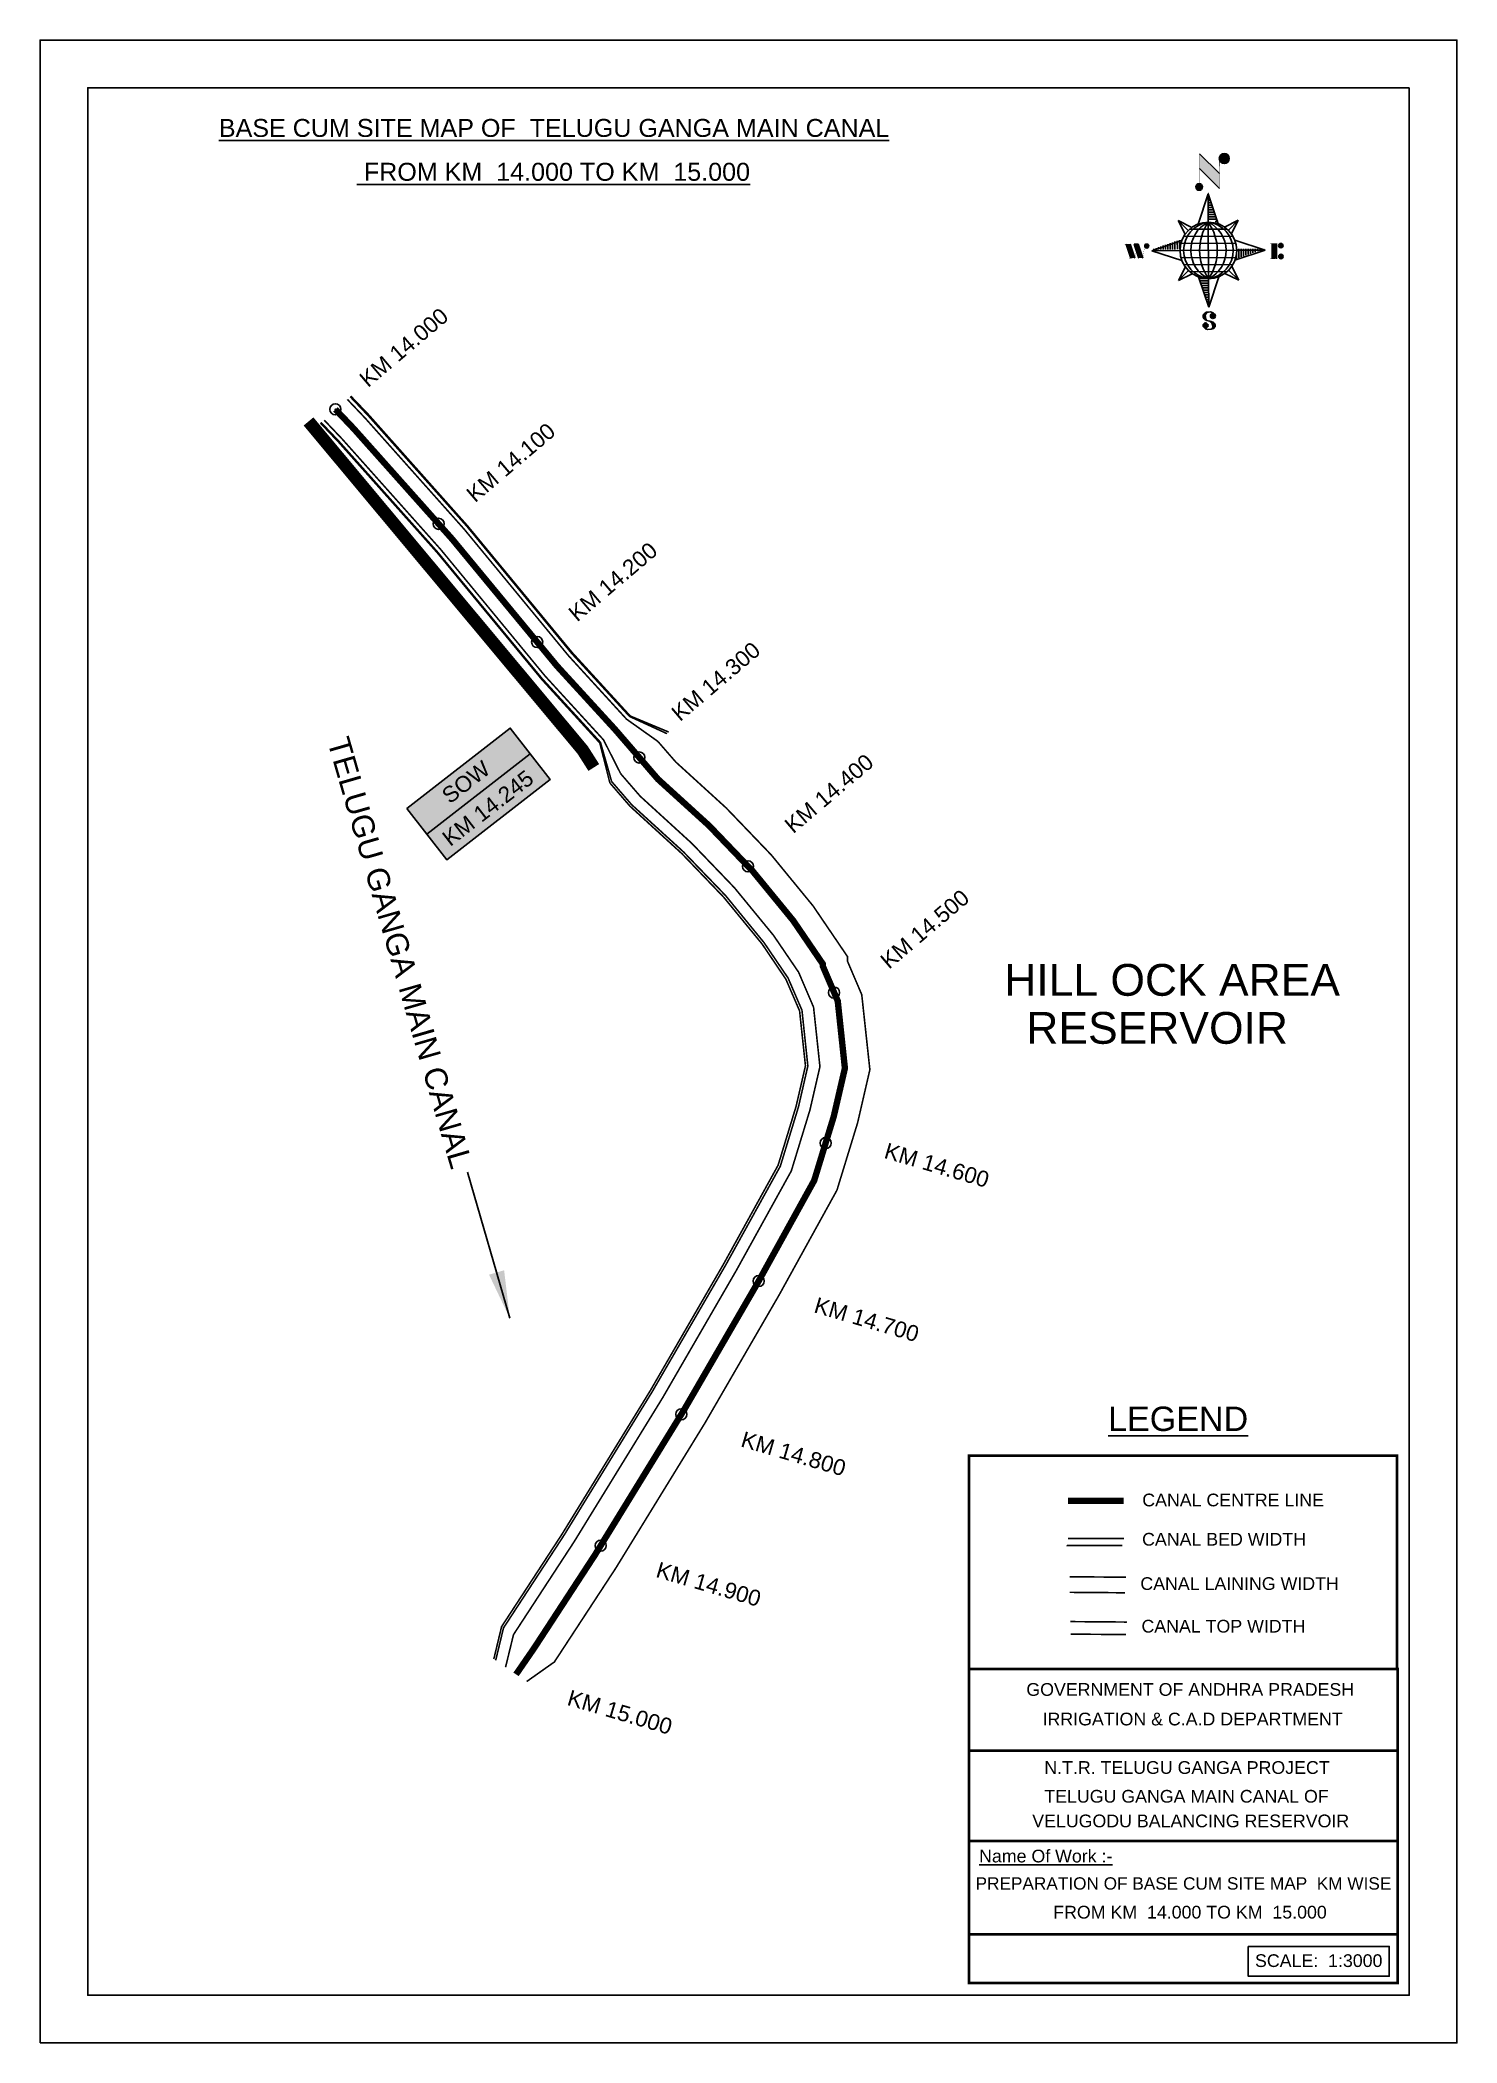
# Model space of a CAD drawing. Header units: inches. Extents: x 253677 to 254568, y 1734191 to 1735451.
import ezdxf

# ---------------------------------------------------------------- set-up
doc = ezdxf.new("R2010")
doc.units = ezdxf.units.IN
doc.header["$MEASUREMENT"] = 0
doc.header["$PDMODE"] = 32
doc.header["$PDSIZE"] = 7
for name, color, linetype in [('AQUADUCT', 1, 'Continuous'), ('bed with', 5, 'Continuous'), ('bord', 1, 'Continuous'), ('canal', 1, 'Continuous'), ('chainage', 7, 'Continuous'), ('FRAME 025', 7, 'Continuous'), ('lining', 4, 'Continuous'), ('Stu coo', 3, 'Continuous'), ('TEXT', 7, 'Continuous'), ('top of bund', 1, 'Continuous'), ('V', 6, 'Continuous'), ('ZSTU', 7, 'Continuous')]:
    doc.layers.add(name, color=color, linetype=linetype)
doc.styles.get("Standard").update_dxf_attribs({"font": 'arial.ttf'})
doc.dimstyles.get("Standard").update_dxf_attribs({"dimtxt": 0.18, "dimasz": 0.18, "dimexe": 0.18, "dimexo": 0.0625, "dimgap": 0.09, "dimtad": 0, "dimtih": 1, "dimtoh": 1, "dimdec": 4, "dimzin": 0, "dimdsep": 46, "dimtxsty": 'Standard', "dimcen": 0.09, "dimadec": 0, "dimazin": 0, "dimtfac": 1, "dimtdec": 4, "dimtofl": 0, "dimtmove": 0, "dimatfit": 3, "dimfxl": 0, "dimtolj": 1, "dimtzin": 0, "dimarcsym": 0})
pattern_1 = [(267.297113149, (-8720374.938, 50637915.138), (10.5367255337, -0.497431438), [])]
pattern_2 = [(357.297113149, (-8720374.938, 50637915.138), (0.497431438, 10.5367255337), [])]

# ---------------------------------------------------------------- blocks, each defined once
blk = doc.blocks.new('*X2')
at = {"color": 0, "linetype": 'Continuous'}
for p, q in [((6321.6, 240.5), (6322.3, 241.2)), ((6321.6, 240.3), (6322.3, 241)), ((6321.6, 240.1), (6322.3, 240.8)), ((6321.6, 239.9), (6322.4, 240.7)), ((6321.6, 239.8), (6322.4, 240.6)), ((6321.6, 239.6), (6322.5, 240.5)), ((6321.6, 239.4), (6322.5, 240.3)), ((6321.6, 239.2), (6322.6, 240.2)), ((6321.7, 239.1), (6322.6, 240.1)), ((6321.8, 240.8), (6322.4, 241.4)), ((6321.8, 239), (6322.7, 240)), ((6321.8, 239), (6322.8, 239.9)), ((6321.9, 238.9), (6322.9, 239.8)), ((6322, 238.8), (6323, 239.7)), ((6322.1, 241.3), (6322.4, 241.6)), ((6322.1, 238.7), (6323.1, 239.6)), ((6322.2, 238.6), (6323.1, 239.6)), ((6322.3, 238.5), (6323.2, 239.5)), ((6322.4, 238.5), (6323.3, 239.4)), ((6322.5, 238.4), (6323.4, 239.3)), ((6322.7, 238.4), (6323.6, 239.3)), ((6322.8, 238.3), (6323.7, 239.2)), ((6322.9, 238.3), (6323.8, 239.1)), ((6323.1, 238.2), (6323.9, 239.1)), ((6323.2, 238.2), (6324, 239)), ((6323.3, 238.2), (6324.2, 239)), ((6323.5, 238.1), (6324.3, 238.9)), ((6323.7, 238.1), (6324.4, 238.9)), ((6323.8, 238.1), (6324.6, 238.8)), ((6324.1, 238.2), (6324.7, 238.8)), ((6324.3, 238.3), (6324.9, 238.8)), ((6324.6, 238.3), (6325.1, 238.8)), ((6324.8, 238.4), (6325.2, 238.8)), ((6325.1, 238.5), (6325.4, 238.8)), ((6325.4, 238.6), (6325.6, 238.8))]:
    blk.add_line(p, q, dxfattribs=at)
blk = doc.blocks.new('*X1')
at = {"color": 0, "linetype": 'Continuous'}
for p, q in [((6324.4, 240.3), (6324.5, 240.4)), ((6324.6, 240.3), (6324.8, 240.5)), ((6324.7, 240.2), (6325, 240.5)), ((6324.8, 240.2), (6325.2, 240.6)), ((6325, 240.1), (6325.5, 240.6)), ((6325.1, 240.1), (6325.6, 240.6)), ((6325.2, 240), (6325.8, 240.6)), ((6325.3, 240), (6326, 240.6)), ((6325.4, 239.9), (6326.1, 240.6)), ((6325.5, 239.8), (6326.2, 240.5)), ((6325.6, 239.8), (6326.3, 240.5)), ((6325.7, 239.7), (6326.5, 240.4)), ((6325.9, 239.6), (6326.6, 240.3)), ((6326, 239.5), (6326.7, 240.3)), ((6326, 239.4), (6326.8, 240.2)), ((6326.1, 239.3), (6327, 240.2)), ((6326.2, 239.3), (6327.1, 240.1)), ((6326.3, 239.2), (6327.1, 240)), ((6326.4, 239.1), (6327.2, 239.9)), ((6326.5, 239), (6327.3, 239.8)), ((6326.5, 238.9), (6327.4, 239.7)), ((6326.6, 238.8), (6327.5, 239.6)), ((6326.7, 238.7), (6327.5, 239.5)), ((6326.8, 238.6), (6327.6, 239.4)), ((6326.8, 238.5), (6327.7, 239.3)), ((6326.8, 236.5), (6327.4, 237)), ((6326.9, 238.3), (6327.8, 239.2)), ((6326.9, 238.2), (6327.9, 239.1)), ((6326.9, 236.8), (6327.6, 237.4)), ((6327, 238.1), (6327.8, 239)), ((6327, 237.9), (6327.8, 238.8)), ((6327, 237.8), (6327.8, 238.6)), ((6327, 237.6), (6327.8, 238.4)), ((6327, 237.4), (6327.8, 238.2)), ((6327, 237.3), (6327.8, 238)), ((6327, 237.1), (6327.8, 237.9))]:
    blk.add_line(p, q, dxfattribs=at)
blk = doc.blocks.new('H')
at = {"layer": 'bord', "extrusion": (0.000427885, 0.004792, 0.999988)}
h = blk.add_hatch(dxfattribs=at)
h.set_pattern_fill('LINE', color=8, scale=84.387686, angle=-2.70289, style=0)
h.set_pattern_definition(pattern_2)
h.paths.add_polyline_path([(-492.5, 785.6, -0.090992), (-448, 775.2), (-486.5, 912)])
h = blk.add_hatch(dxfattribs=at)
h.set_pattern_fill('LINE', color=8, scale=84.387686, angle=-92.70289, style=0)
h.set_pattern_definition(pattern_1)
h.paths.add_polyline_path([(-624.9, 665.1, -0.090992), (-614.5, 709.6), (-751.3, 671.1)])
h = blk.add_hatch(dxfattribs=at)
h.set_pattern_fill('LINE', color=8, scale=84.387686, angle=-92.70289, style=0)
h.set_pattern_definition(pattern_1)
h.paths.add_polyline_path([(-245.6, 647.2), (-372, 653.2, -0.090992), (-382.4, 608.7)])
h = blk.add_hatch(dxfattribs=at)
h.set_pattern_fill('LINE', color=8, scale=84.387686, angle=-2.70289, style=0)
h.set_pattern_definition(pattern_2)
h.paths.add_polyline_path([(-504.4, 532.7, -0.090992), (-548.9, 543.1), (-510.4, 406.3)])
for p, q in [((-516.2, 1087.1, -1217.1), (-431.5, 994, -1216.7)), ((-519.4, 1020.4, -1216.8), (-434.7, 927.3, -1216.4)), ((-538.3, 773.7, -1215.6), (-487, 906.2, -1216.3)), ((-487, 906.2, -1216.3), (-493, 779.8, -1215.7)), ((-487, 906.2, -1216.3), (-448.5, 769.4, -1215.7)), ((-626.7, 793.8, -1215.7), (-566.8, 760.2, -1215.6)), ((-626.7, 793.8, -1215.7), (-584.1, 747, -1215.5)), ((-598.9, 731, -1215.4), (-626.7, 793.8, -1215.7)), ((-421.3, 753.3, -1215.6), (-358.5, 781.1, -1215.7)), ((-358.5, 781.1, -1215.7), (-405.3, 738.5, -1215.5)), ((-358.5, 781.1, -1215.7), (-392.1, 721.2, -1215.4)), ((-864.7, 700.9, -1215.1), (-846.9, 637.7, -1214.9)), ((-846.9, 700.1, -1215.1), (-829.1, 636.9, -1214.9)), ((-829.1, 699.2, -1215.2), (-811.3, 636, -1214.9)), ((-829.1, 699.2, -1215.2), (-811.3, 698.4, -1215.2)), ((-811.3, 698.4, -1215.2), (-793.5, 635.2, -1214.9)), ((-751.8, 665.3, -1215), (-615, 703.8, -1215.3)), ((-751.8, 665.3, -1215), (-625.4, 659.3, -1215)), ((-619.3, 614, -1214.8), (-751.8, 665.3, -1215)), ((-246.1, 641.4, -1215.1), (-382.9, 602.9, -1214.9)), ((-378.6, 692.6, -1215.3), (-246.1, 641.4, -1215.1)), ((-372.5, 647.4, -1215.1), (-246.1, 641.4, -1215.1)), ((-213.5, 669.3, -1215.3), (-216.7, 600.8, -1214.9)), ((-197.2, 599.9, -1214.9), (-193.9, 668.4, -1215.3)), ((-639.4, 525.6, -1214.4), (-605.8, 585.5, -1214.7)), ((-639.4, 525.6, -1214.4), (-592.6, 568.1, -1214.6)), ((-576.6, 553.3, -1214.6), (-639.4, 525.6, -1214.4)), ((-510.9, 400.5, -1213.9), (-549.4, 537.2, -1214.5)), ((-371.2, 512.9, -1214.5), (-431.1, 546.5, -1214.6)), ((-371.2, 512.9, -1214.5), (-413.8, 559.7, -1214.7)), ((-399, 575.7, -1214.7), (-371.2, 512.9, -1214.5)), ((-459.6, 533, -1214.5), (-510.9, 400.5, -1213.9)), ((-504.9, 526.9, -1214.5), (-510.9, 400.5, -1213.9))]:
    blk.add_line(p, q, dxfattribs=at)
at = {"layer": 'bord', "color": 8, "linetype": 'ByBlock', "extrusion": (0.000427885, 0.004792, 0.999988)}
for p, q in [((-386.5, 711.4, -1215.4), (-605.5, 721.7, -1215.4)), ((-410.8, 744.2, -1215.5), (-578.1, 752.1, -1215.5)), ((-493, 779.8, -1215.7), (-504.9, 526.9, -1214.5)), ((-372.5, 647.4, -1215.1), (-625.4, 659.3, -1215)), ((-378, 615.9, -1214.9), (-622.9, 627.5, -1214.9)), ((-375, 679.2, -1215.3), (-619.9, 690.7, -1215.2)), ((-392.4, 584.9, -1214.8), (-611.4, 595.3, -1214.7)), ((-419.8, 554.6, -1214.6), (-587.1, 562.5, -1214.6))]:
    blk.add_line(p, q, dxfattribs=at)
at = {"layer": 'bord', "extrusion": (0.000427885, 0.004792, 0.999988), "elevation": -1212.1}
for points, const_width in [([(-522, 959.6), (-515.7, 1092.9)], 1.61), ([(-434.2, 933.1), (-427.9, 1066.5)], 1.61), ([(-870.1, 707), (-846.4, 705.9)], 0.642), ([(-828.6, 642.7), (-855.2, 643.9)], 0.642), ([(-828.6, 642.7), (-821, 678)], 0.642), ([(-810.8, 641.8), (-784.1, 640.6)], 0.642), ([(-793, 641), (-781.6, 693.9)], 0.642), ([(-222.7, 675.6), (-173.8, 673.3)], 0.706), ([(-194.8, 644.8), (-185, 644.4)], 0.706), ([(-177.1, 604.8), (-226, 607.1)], 0.706)]:
    blk.add_lwpolyline(points, dxfattribs=dict(at, const_width=const_width))
for points, const_width in [([(-413.7, 1073.1, 1), (-397.6, 1057.7, 1)], 22.3), ([(-530.3, 949.5, 1), (-519.6, 939.3, 1)], 14.8), ([(-775.9, 696.6, 1), (-769.5, 690.4, 1)], 8.9), ([(-177.8, 666.9, 1), (-170.8, 660.1, 1)], 9.79), ([(-180.1, 618, 1), (-173.1, 611.2, 1)], 9.79), ([(-489.8, 361.7, 1), (-498.1, 369.1, 1)], 11.1), ([(-525.2, 321.6, 1), (-533.4, 328.9, 1)], 11.1)]:
    blk.add_lwpolyline(points, format="xyb", close=True, dxfattribs=dict(at, const_width=const_width))
for points in [[(-537, 317.4), (-530.7, 310.5), (-519.8, 306.8), (-504.9, 306.9), (-493.9, 310), (-486.3, 317.7), (-486.5, 325.8), (-490.6, 333.3), (-493.5, 336.2), (-502.8, 340.9), (-522.5, 347.3), (-530.4, 351.6), (-533.7, 354.6), (-537.4, 362.6), (-537, 373.4), (-530, 380.7), (-520, 384.1), (-503.5, 384.2), (-492.5, 379.9), (-487.1, 373.3)], [(-522.5, 347.6), (-526.2, 353.8), (-527.8, 360.6), (-527.9, 370.6), (-525.9, 375.5), (-521.3, 381.2), (-514.5, 384.4)], [(-504.9, 306.9), (-499, 312.4), (-497, 319.4), (-497.5, 326.5), (-501.2, 335.4), (-509.2, 343.2)]]:
    blk.add_lwpolyline(points, dxfattribs=at)
at = {"layer": 'bord', "extrusion": (0.000427885, 0.004792, 0.999988)}
for centre, radius in [((-405.6, 1065.4, -1212.1), 22.3), ((-525, 944.4, -1212.1), 14.8), ((-498.4, 659.1, -1212.1), 126.6), ((-772.7, 693.5, -1212.1), 8.9), ((-174.3, 663.5, -1212.1), 9.79), ((-176.6, 614.6, -1212.1), 9.79), ((-494, 365.4, -1212.1), 11.1), ((-529.3, 325.2, -1212.1), 11.1)]:
    blk.add_circle(centre, radius, dxfattribs=at)
at = {"layer": 'bord', "color": 8, "linetype": 'ByBlock', "extrusion": (0.000427885, 0.004792, 0.999988)}
for centre, radius, start, end in [((-481.5, 658.3, -1212.1), 127.7, 94.92536, 259.66906), ((-436.8, 656.2, -1212.1), 140.8, 113.28644, 241.30798), ((-315.9, 650.5, -1212.1), 222.3, 142.58916, 212.00526), ((-560.1, 662.1, -1212.1), 140.8, 293.28644, 61.30798), ((-681, 667.8, -1212.1), 222.3, 322.58916, 32.00526), ((-515.4, 659.9, -1212.1), 127.7, 274.92536, 79.66906)]:
    blk.add_arc(centre, radius, start, end, dxfattribs=at)
at = {"layer": 'bord', "extrusion": (0.000427885, 0.004792, 0.999988)}
for points in [[(-515.7, 1092.9, -1212.1), (-431, 999.8, -1212.1), (-518.9, 1026.2, -1212.1), (-434.2, 933.1, -1212.1)], [(-864.1, 706.7, -1212.1), (-846.4, 705.9, -1212.1), (-846.3, 643.5, -1212.1), (-828.6, 642.7, -1212.1)], [(-828.6, 705, -1212.1), (-810.8, 704.2, -1212.1), (-810.8, 641.8, -1212.1), (-793, 641, -1212.1)], [(-193.4, 674.2, -1212.1), (-196.6, 605.7, -1212.1), (-213, 675.1, -1212.1), (-216.2, 606.7, -1212.1)]]:
    blk.add_solid(points, dxfattribs=at)
at = {"layer": 'bord', "extrusion": (0.000427885, 0.004792, 0.999988), "xscale": 7.977342409717546, "yscale": 7.977342408231451, "zscale": 7.977342408476333, "rotation": 138.0840426661453}
for name, p in [('*X1', (38300.5, -31929.4, -1212.1)), ('*X2', (38314.4, -31950.9, -1212.1))]:
    blk.add_blockref(name, p, dxfattribs=at)

msp = doc.modelspace()

# ---------------------------------------------------------------- hatches: boundary and pattern name
at = {"layer": 'ZSTU'}
h = msp.add_hatch(color=135, dxfattribs=at)
h.set_gradient(color1=(141, 177, 78), color2=(107, 135, 59), one_color=1, tint=0.38, name='CYLINDER')
h.paths.add_polyline_path([(253985, 1735001.9), (253972.5, 1735018.1), (253907.5, 1734967.6), (253920, 1734951.4)])
h.paths.add_polyline_path([(253934, 1734966.2), (253965.2, 1734990.3), (253955.7, 1735002.6), (253924.6, 1734978.5)], flags=24)
h = msp.add_hatch(color=252, dxfattribs=at)
h.set_gradient(color1=(167, 88, 159), color2=(127, 67, 121), one_color=1, tint=0.38, name='CYLINDER')
h.paths.add_polyline_path([(253997.5, 1734985.7), (253985, 1735001.9), (253920, 1734951.4), (253932.5, 1734935.3)])
h.paths.add_polyline_path([(253934.3, 1734939.5), (253991.8, 1734983.9), (253982.4, 1734996.1), (253924.9, 1734951.6)], flags=24)

# ---------------------------------------------------------------- linework, layer by layer
at = {"linetype": 'ByBlock'}
for points in [[(253676.8, 1734190.9), (253676.8, 1735450.9), (254567.8, 1735450.9), (254567.8, 1734190.9)], [(254537.8, 1735420.9), (254537.8, 1734220.9), (253706.8, 1734220.9), (253706.8, 1735420.9)]]:
    msp.add_lwpolyline(points, close=True, dxfattribs=at)
for p in [(253862.5, 1735218.6), (253927.4, 1735146.6), (253989.4, 1735072.2), (254053.6, 1734999.6), (254122, 1734931.1), (254176.1, 1734851.7), (254170.8, 1734757), (254128.7, 1734670.2), (254080, 1734586.4), (254029.3, 1734503.8)]:
    msp.add_point(p)
at = {"layer": 'bed with', "const_width": 1}
for points in [[(253870, 1735224.9), (253881.2, 1735213.1), (253943.5, 1735143.2), (254009.1, 1735063.6), (254045.6, 1735023.7), (254065.3, 1735009.7)], [(253855.5, 1735211.8), (253866.8, 1735199.9), (253928.6, 1735130.6), (253994.4, 1735050.8), (254031.1, 1735010.7), (254041.9, 1734989.4)], [(254065.3, 1735009.7), (254076.5, 1734996.8), (254108.3, 1734967.8), (254136.6, 1734938.3), (254162.9, 1734906.2), (254184.5, 1734874.4), (254184.5, 1734871.5), (254193.5, 1734850.4), (254198.6, 1734803.2), (254190.9, 1734769.8), (254177.9, 1734727.4), (254141.5, 1734661.4), (254095, 1734581.1), (254038.8, 1734489.6), (254000.2, 1734430.6), (253982.8, 1734418.3)], [(254041.9, 1734989.4), (254054.2, 1734975.2), (254086.7, 1734945.5), (254113.4, 1734917.7), (254138, 1734887.7), (254153.8, 1734864.5), (254163.2, 1734842.5), (254167.2, 1734805.1), (254160.9, 1734777.8), (254149.2, 1734739.5), (254114.5, 1734676.7), (254068.4, 1734597), (254012.6, 1734506.2), (253974.5, 1734447.8), (253969.5, 1734427.3)], [(254357.4, 1734503.8), (254355.3, 1734503.9), (254322.5, 1734503.8), (254322.3, 1734503.9)], [(254358.5, 1734508.2), (254355.3, 1734508.3), (254323.2, 1734508.3)]]:
    msp.add_lwpolyline(points, dxfattribs=at)
at = {"layer": 'canal', "color": 6, "const_width": 4}
for points in [[(254358.3, 1734531.9), (254355.7, 1734531.9), (254323.1, 1734531.9)], [(254323.1, 1734531.9), (254358.3, 1734531.9)]]:
    msp.add_lwpolyline(points, dxfattribs=at)
at = {"layer": 'FRAME 025', "lineweight": -3, "const_width": 1.64}
for points in [[(254261, 1734560.3), (254530.1, 1734560.3), (254530.1, 1734426.1), (254261, 1734426.1)], [(254261, 1734426.1), (254530.5, 1734426.1), (254530.5, 1734228.6), (254261, 1734228.6)]]:
    msp.add_lwpolyline(points, close=True, dxfattribs=at)
for points in [[(254261, 1734374.8), (254530.5, 1734374.8)], [(254261, 1734317.9), (254530.5, 1734317.9)], [(254261, 1734259.3), (254530.5, 1734259.3)]]:
    msp.add_lwpolyline(points, dxfattribs=at)
at = {"layer": 'lining', "const_width": 1}
for points in [[(253871.8, 1735226.6), (253883, 1735214.8), (253945.3, 1735144.9), (254011, 1735065.2), (254047.5, 1735025.4), (254071, 1735014.6)], [(253853.3, 1735210.5), (253865, 1735198.2), (253926.7, 1735128.9), (253992.5, 1735049.2), (254029.2, 1735009.1), (254036.2, 1734984.5)], [(254036.2, 1734984.5), (254048.8, 1734969.9), (254081.4, 1734940.2), (254107.8, 1734912.8), (254132, 1734883.2), (254147.2, 1734860.8), (254155.9, 1734840.6), (254159.6, 1734805.5), (254153.7, 1734779.8), (254142.3, 1734742.5), (254108, 1734680.4), (254061.9, 1734600.9), (254006.2, 1734510.2), (253968.2, 1734452), (253963.3, 1734431.6)], [(254324.2, 1734484.2), (254348.9, 1734484), (254359.6, 1734483.9)], [(254324.2, 1734474.4), (254351, 1734474.2), (254359.1, 1734474.1)]]:
    msp.add_lwpolyline(points, dxfattribs=at)
at = {"layer": 'top of bund', "const_width": 1}
for points in [[(253872.1, 1735227), (253883.4, 1735215.2), (253945.7, 1735145.2), (254011.4, 1735065.6), (254047.9, 1735025.7), (254072.1, 1735015.6)], [(253853.1, 1735210), (253864.6, 1735197.9), (253926.4, 1735128.6), (253992.2, 1735048.8), (254028.8, 1735008.7), (254035.1, 1734983.6)], [(254035.1, 1734983.6), (254047.8, 1734968.9), (254080.4, 1734939.1), (254106.6, 1734911.8), (254130.8, 1734882.3), (254145.8, 1734860.1), (254154.4, 1734840.2), (254158.1, 1734805.6), (254152.2, 1734780.1), (254140.9, 1734743.1), (254106.7, 1734681.1), (254060.7, 1734601.6), (254005, 1734511), (253967, 1734452.8), (253962.1, 1734432.4)], [(254324.7, 1734456), (254349.3, 1734455.8), (254360.2, 1734455.7)], [(254359.7, 1734447.8), (254351.8, 1734447.9), (254324.9, 1734448.1)]]:
    msp.add_lwpolyline(points, dxfattribs=at)
at = {"layer": 'V', "color": 0, "const_width": 8}
msp.add_lwpolyline([(253845.6, 1735211), (254018, 1735004.3), (254025, 1734993.3)], dxfattribs=at)
at = {"layer": 'V', "color": 6, "const_width": 4}
for points in [[(253862.5, 1735218.6), (253874, 1735206.5), (253936, 1735136.9), (254001.8, 1735057.2), (254038.4, 1735017.2), (254053.6, 1734999.6)], [(254053.6, 1734999.6), (254065.3, 1734986), (254097.5, 1734956.7), (254125, 1734928), (254150.4, 1734897), (254169, 1734869.7), (254169, 1734868.4), (254178.4, 1734846.4), (254182.9, 1734804.1), (254175.9, 1734773.8), (254163.6, 1734733.5), (254128, 1734669), (254081.7, 1734589.1), (254025.7, 1734497.9), (253987.4, 1734439.2), (253976.1, 1734422.8)]]:
    msp.add_lwpolyline(points, dxfattribs=at)
at = {"layer": 'V', "color": 0}
msp.add_lwpolyline([(254436.5, 1734251.7), (254525.2, 1734251.7), (254525.2, 1734232.9), (254436.5, 1734232.9)], close=True, dxfattribs=at)
at = {"layer": 'ZSTU', "color": 135}
msp.add_lwpolyline([(253907.5, 1734967.6), (253972.5, 1735018.1), (253985, 1735001.9), (253920, 1734951.4)], close=True, dxfattribs=at)
at = {"layer": 'ZSTU', "color": 252}
msp.add_lwpolyline([(253920, 1734951.4), (253985, 1735001.9), (253997.5, 1734985.7), (253932.5, 1734935.3)], close=True, dxfattribs=at)

# ---------------------------------------------------------------- block references
at = {"layer": 'AQUADUCT', "color": 1, "xscale": 0.1408039184319789, "yscale": 0.1408039187081158, "zscale": 0.1408039184379445, "rotation": 3.078330572322649}
msp.add_blockref('H', (254486.6, 1735230.5, 170.9), dxfattribs=at)

# ---------------------------------------------------------------- texts
at = {"layer": 'chainage', "color": 0}
for s, rotation, p in [('KM 14.000', 40.3506, (253883, 1735231.9)), ('KM 14.100', 40.3506, (253950.3, 1735159.5)), ('KM 14.200', 40.3506, (254014.5, 1735084.5)), ('KM 14.300', 40.3506, (254079.2, 1735021.8)), ('KM 14.400', 40.3506, (254150.4, 1734951.3)), ('KM 14.500', 40.3506, (254210.6, 1734866)), ('KM 14.600', 343.6846, (254206.9, 1734747.8)), ('KM 14.700', 343.6846, (254162.8, 1734650.7)), ('KM 14.800', 343.6846, (254116.8, 1734566.3)), ('KM 14.900', 343.6846, (254063.4, 1734484.2)), ('KM 15.000', 343.6846, (254007.6, 1734403.7))]:
    msp.add_text(s, height=10, rotation=rotation, dxfattribs=at).set_placement(p)
at = {"layer": 'chainage', "color": 1}
msp.add_text('TELUGU GANGA MAIN CANAL', height=14.042, rotation=286.1273, dxfattribs=at).set_placement((253857.3, 1735009.9))
at = {"layer": 'chainage', "color": 0}
for s, height, p in [('HILL OCK AREA', 20, (254283.1, 1734849.7)), ('RESERVOIR', 20, (254297, 1734819.5)), ('%%ULEGEND', 15.34, (254348.4, 1734575.9)), ('CANAL CENTRE LINE', 8, (254369.9, 1734528.5)), ('CANAL BED WIDTH', 8, (254369.8, 1734503.8)), ('CANAL LAINING WIDTH', 8, (254368.7, 1734475.9)), ('CANAL TOP WIDTH', 8, (254369.4, 1734449.1)), ('GOVERNMENT OF ANDHRA PRADESH ', 8, (254297, 1734409.3)), ('IRRIGATION & C.A.D DEPARTMENT', 8, (254307.2, 1734390.7)), ('N.T.R. TELUGU GANGA PROJECT', 8, (254308.3, 1734360.2)), ('TELUGU GANGA MAIN CANAL OF', 8, (254308.3, 1734342.1)), (' VELUGODU BALANCING RESERVOIR', 8, (254297.6, 1734326.6)), ('%%UName Of Work :-', 8, (254267.3, 1734304.5)), ('PREPARATION OF BASE CUM SITE MAP  KM WISE', 7.743, (254265.1, 1734287.4)), (' FROM KM  14.000 TO KM  15.000', 8, (254310.8, 1734269.2)), ('SCALE:  1:3000', 8, (254440.8, 1734238.7))]:
    msp.add_text(s, height=height, dxfattribs=at).set_placement(p)
at = {"layer": 'Stu coo', "color": 0}
for s, p in [('SOW', (253934.4, 1734970)), ('KM 14.245', (253934.7, 1734943.2))]:
    msp.add_text(s, height=10, rotation=37.6944, dxfattribs=at).set_placement(p)
at = {"layer": 'TEXT', "color": 0}
for s, p in [('%%UBASE CUM SITE MAP OF  TELUGU GANGA MAIN CANAL', (253789.2, 1735390)), ('%%U FROM KM  14.000 TO KM  15.000', (253876, 1735362.4))]:
    msp.add_text(s, height=11.294, dxfattribs=at).set_placement(p)

# ---------------------------------------------------------------- leaders
at = {"layer": 'chainage', "color": 1}
msp.add_leader([(253972.2, 1734646.8), (253945.6, 1734738.8)], dimstyle='Standard', override={"dimasz": 30, "dimgap": 0.09, "dimtad": 0}, dxfattribs=at)

doc.saveas('drawing.dxf')
